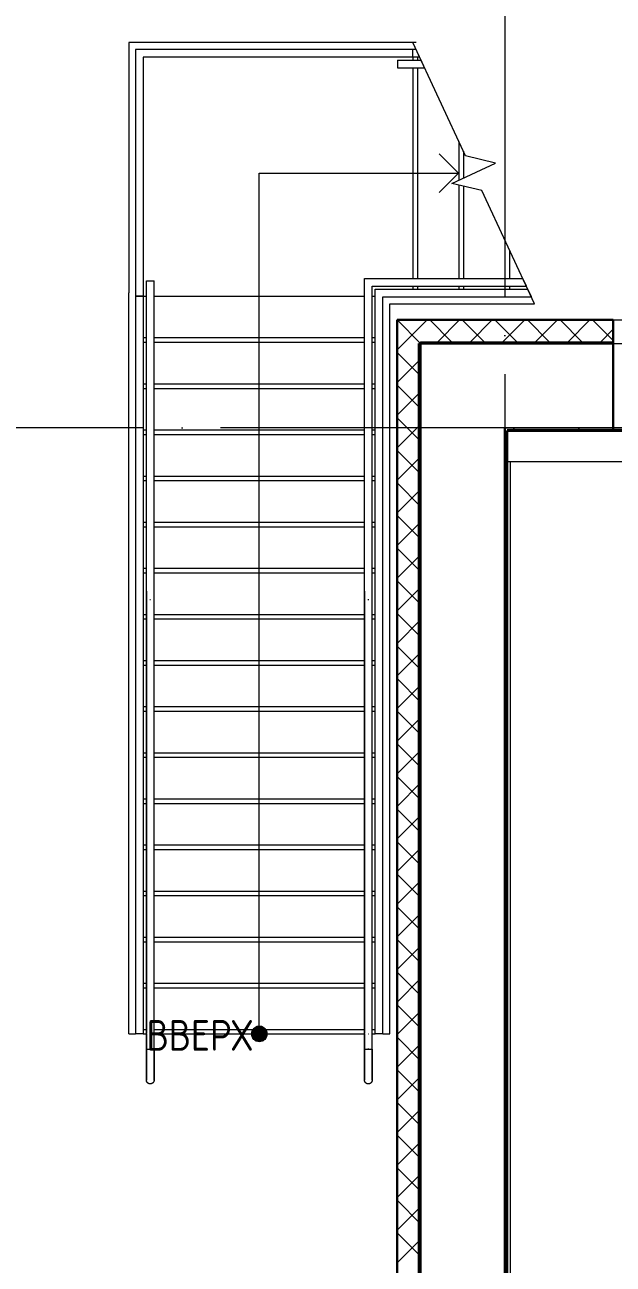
# Model space of a CAD drawing. Header units: millimetres. Extents: x -259809 to 472825, y -397243 to 31861.
# Drawn here: x -61583 to -57751, y -331273 to -323210 of the extents above; entities that cross this region are included whole.
import ezdxf

# ---------------------------------------------------------------- set-up
doc = ezdxf.new("R2010")
doc.units = ezdxf.units.MM
doc.linetypes.add('ADSK_Линия сетки', pattern=[25, 20, -2.5, 0, -2.5])
for name, color, linetype, lineweight in [('Лестницы', 252, 'Continuous', 9), ('Ограждение', 252, 'Continuous', 9), ('Оси', 252, 'Continuous', 9), ('Стены внутренние', 252, 'Continuous', 18), ('Стены наружные', 252, 'Continuous', 18), ('Стены штриховка', 7, 'Continuous', 9), ('Стрелки вверх', 7, 'Continuous', 18), ('Траектории лестницы', 252, 'Continuous', 18)]:
    doc.layers.add(name, color=color, linetype=linetype, lineweight=lineweight)
doc.styles.add('GOST Common_1', font='', dxfattribs={"height": 250})
doc.styles.get('GOST Common_1').set_extended_font_data('GOST type B')

# ---------------------------------------------------------------- blocks, each defined once
blk = doc.blocks.new('1 этаж')
at = {"layer": 'Стрелки вверх', "true_color": 0x636466}
h = blk.add_hatch(color=251, dxfattribs=at)
edge = h.paths.add_edge_path()
edge.add_arc((-60055.8, 22911.7), 50, 0, 360)
blk.add_hatch(color=251, dxfattribs=at).paths.add_polyline_path([(-60055.8, 22861.7), (-60028.8, 22869.6), (-60010.3, 22890.9), (-60006.3, 22918.8), (-60018, 22944.4), (-60041.7, 22959.7), (-60069.9, 22959.7), (-60093.6, 22944.4), (-60105.3, 22918.8), (-60101.3, 22890.9), (-60082.8, 22869.6)])
at = {"layer": 'Лестницы', "color": 251, "true_color": 0x636466}
for p, q in [((-60905.8, 29361.7), (-60905.8, 27734.3)), ((-59033.2, 29361.7), (-60905.8, 29361.7)), ((-58712.3, 28625), (-59055.8, 29361.7)), ((-59055.8, 29266.7), (-59055.8, 29246.7)), ((-59055.8, 29196.7), (-59055.8, 27826.7)), ((-59025.8, 29266.7), (-59025.8, 29246.7)), ((-59025.8, 29196.7), (-59025.8, 27826.7)), ((-58755.8, 28718.3), (-58755.8, 28466.8)), ((-58725.8, 28654), (-58725.8, 28480.7)), ((-58801.1, 28445.7), (-58517.8, 28577.7)), ((-58517.8, 28577.7), (-58712.3, 28625)), ((-58606.6, 28398.4), (-58801.1, 28445.7)), ((-58755.8, 28434.7), (-58755.8, 27826.7)), ((-58725.8, 28427.4), (-58725.8, 27826.7)), ((-58263.1, 27661.7), (-58606.6, 28398.4)), ((-58455.8, 28075), (-58455.8, 27826.7)), ((-58425.8, 28010.6), (-58425.8, 27826.7)), ((-59055.8, 27776.7), (-59055.8, 27756.7)), ((-59025.8, 27776.7), (-59025.8, 27756.7)), ((-58755.8, 27776.7), (-58755.8, 27756.7)), ((-58725.8, 27776.7), (-58725.8, 27756.7)), ((-58455.8, 27776.7), (-58455.8, 27756.7)), ((-58425.8, 27776.7), (-58425.8, 27756.7)), ((-60905.8, 22911.7), (-60905.8, 27734.3)), ((-60811.2, 27711.7), (-60791.2, 27711.7)), ((-60741.2, 27711.7), (-59370.8, 27711.7)), ((-59320.8, 27711.7), (-59300.8, 27711.7)), ((-59205.8, 27661.7), (-59033.2, 27661.7)), ((-59205.8, 22911.7), (-59205.8, 27661.7)), ((-59033.2, 27661.7), (-58263.1, 27661.7)), ((-60811.2, 27441.7), (-60791.2, 27441.7)), ((-60741.2, 27441.7), (-59370.8, 27441.7)), ((-59320.8, 27441.7), (-59300.8, 27441.7)), ((-60811.2, 27411.7), (-60791.2, 27411.7)), ((-60741.2, 27411.7), (-59370.8, 27411.7)), ((-59320.8, 27411.7), (-59300.8, 27411.7)), ((-60811.2, 27141.7), (-60791.2, 27141.7)), ((-60811.2, 27111.7), (-60791.2, 27111.7)), ((-60741.2, 27141.7), (-59370.8, 27141.7)), ((-60741.2, 27111.7), (-59370.8, 27111.7)), ((-59320.8, 27141.7), (-59300.8, 27141.7)), ((-59320.8, 27111.7), (-59300.8, 27111.7)), ((-60811.2, 26841.7), (-60791.2, 26841.7)), ((-60811.2, 26811.7), (-60791.2, 26811.7)), ((-60741.2, 26841.7), (-59370.8, 26841.7)), ((-60741.2, 26811.7), (-59370.8, 26811.7)), ((-59320.8, 26841.7), (-59300.8, 26841.7)), ((-59320.8, 26811.7), (-59300.8, 26811.7)), ((-60811.2, 26541.7), (-60791.2, 26541.7)), ((-60741.2, 26541.7), (-59370.8, 26541.7)), ((-59320.8, 26541.7), (-59300.8, 26541.7)), ((-60811.2, 26511.7), (-60791.2, 26511.7)), ((-60741.2, 26511.7), (-59370.8, 26511.7)), ((-59320.8, 26511.7), (-59300.8, 26511.7)), ((-60811.2, 26241.7), (-60791.2, 26241.7)), ((-60811.2, 26211.7), (-60791.2, 26211.7)), ((-60741.2, 26241.7), (-59370.8, 26241.7)), ((-60741.2, 26211.7), (-59370.8, 26211.7)), ((-59320.8, 26241.7), (-59300.8, 26241.7)), ((-59320.8, 26211.7), (-59300.8, 26211.7)), ((-60811.2, 25941.7), (-60791.2, 25941.7)), ((-60811.2, 25911.7), (-60791.2, 25911.7)), ((-60741.2, 25941.7), (-59370.8, 25941.7)), ((-60741.2, 25911.7), (-59370.8, 25911.7)), ((-59320.8, 25941.7), (-59300.8, 25941.7)), ((-59320.8, 25911.7), (-59300.8, 25911.7)), ((-60811.2, 25641.7), (-60791.2, 25641.7)), ((-60811.2, 25611.7), (-60791.2, 25611.7)), ((-60741.2, 25641.7), (-59370.8, 25641.7)), ((-60741.2, 25611.7), (-59370.8, 25611.7)), ((-59320.8, 25641.7), (-59300.8, 25641.7)), ((-59320.8, 25611.7), (-59300.8, 25611.7)), ((-60811.2, 25341.7), (-60791.2, 25341.7)), ((-60741.2, 25341.7), (-59370.8, 25341.7)), ((-59320.8, 25341.7), (-59300.8, 25341.7)), ((-60811.2, 25311.7), (-60791.2, 25311.7)), ((-60741.2, 25311.7), (-59370.8, 25311.7)), ((-59320.8, 25311.7), (-59300.8, 25311.7)), ((-60811.2, 25041.7), (-60791.2, 25041.7)), ((-60811.2, 25011.7), (-60791.2, 25011.7)), ((-60741.2, 25041.7), (-59370.8, 25041.7)), ((-60741.2, 25011.7), (-59370.8, 25011.7)), ((-59320.8, 25041.7), (-59300.8, 25041.7)), ((-59320.8, 25011.7), (-59300.8, 25011.7)), ((-60811.2, 24741.7), (-60791.2, 24741.7)), ((-60811.2, 24711.7), (-60791.2, 24711.7)), ((-60741.2, 24741.7), (-59370.8, 24741.7)), ((-60741.2, 24711.7), (-59370.8, 24711.7)), ((-59320.8, 24741.7), (-59300.8, 24741.7)), ((-59320.8, 24711.7), (-59300.8, 24711.7)), ((-60811.2, 24441.7), (-60791.2, 24441.7)), ((-60741.2, 24441.7), (-59370.8, 24441.7)), ((-59320.8, 24441.7), (-59300.8, 24441.7)), ((-60811.2, 24411.7), (-60791.2, 24411.7)), ((-60741.2, 24411.7), (-59370.8, 24411.7)), ((-59320.8, 24411.7), (-59300.8, 24411.7)), ((-60811.2, 24141.7), (-60791.2, 24141.7)), ((-60811.2, 24111.7), (-60791.2, 24111.7)), ((-60741.2, 24141.7), (-59370.8, 24141.7)), ((-60741.2, 24111.7), (-59370.8, 24111.7)), ((-59320.8, 24141.7), (-59300.8, 24141.7)), ((-59320.8, 24111.7), (-59300.8, 24111.7)), ((-60811.2, 23841.7), (-60791.2, 23841.7)), ((-60811.2, 23811.7), (-60791.2, 23811.7)), ((-60741.2, 23841.7), (-59370.8, 23841.7)), ((-60741.2, 23811.7), (-59370.8, 23811.7)), ((-59320.8, 23841.7), (-59300.8, 23841.7)), ((-59320.8, 23811.7), (-59300.8, 23811.7)), ((-60811.2, 23541.7), (-60791.2, 23541.7)), ((-60811.2, 23511.7), (-60791.2, 23511.7)), ((-60741.2, 23541.7), (-59370.8, 23541.7)), ((-60741.2, 23511.7), (-59370.8, 23511.7)), ((-59320.8, 23541.7), (-59300.8, 23541.7)), ((-59320.8, 23511.7), (-59300.8, 23511.7)), ((-60811.2, 23241.7), (-60791.2, 23241.7)), ((-60741.2, 23241.7), (-59370.8, 23241.7)), ((-59320.8, 23241.7), (-59300.8, 23241.7)), ((-60811.2, 23211.7), (-60791.2, 23211.7)), ((-60741.2, 23211.7), (-59370.8, 23211.7)), ((-59320.8, 23211.7), (-59300.8, 23211.7)), ((-60905.8, 22911.7), (-60861.2, 22911.7)), ((-60811.2, 22941.7), (-60791.2, 22941.7)), ((-60811.2, 22911.7), (-60791.2, 22911.7)), ((-60741.2, 22941.7), (-59370.8, 22941.7)), ((-60741.2, 22911.7), (-59370.8, 22911.7)), ((-59320.8, 22941.7), (-59300.8, 22941.7)), ((-59320.8, 22911.7), (-59300.8, 22911.7)), ((-59250.8, 22911.7), (-59205.8, 22911.7))]:
    blk.add_line(p, q, dxfattribs=at)
at = {"layer": 'Ограждение', "color": 251, "true_color": 0x636466}
for p, q in [((-60861.2, 29316.7), (-60861.2, 27711.7)), ((-59055.8, 29316.7), (-60861.2, 29316.7)), ((-59055.8, 29266.7), (-59055.8, 29316.7)), ((-59034.8, 29316.7), (-59055.8, 29316.7)), ((-59011.5, 29266.7), (-59034.8, 29316.7)), ((-59011.5, 29266.7), (-59034.8, 29316.7)), ((-60811.2, 29266.7), (-60811.2, 27711.7)), ((-59055.8, 29266.7), (-60811.2, 29266.7)), ((-59155.8, 29246.7), (-59155.8, 29196.7)), ((-59155.8, 29246.7), (-59055.8, 29246.7)), ((-59155.8, 29196.7), (-59055.8, 29196.7)), ((-59011.5, 29266.7), (-59055.8, 29266.7)), ((-59055.8, 29246.7), (-59002.2, 29246.7)), ((-59055.8, 29196.7), (-58978.9, 29196.7)), ((-58978.9, 29196.7), (-59002.2, 29246.7)), ((-59370.8, 27826.7), (-59220.4, 27826.7)), ((-59370.8, 27676.3), (-59370.8, 27826.7)), ((-59220.4, 27826.7), (-58340, 27826.7)), ((-58316.7, 27776.7), (-58340, 27826.7)), ((-60791.2, 27811.7), (-60741.2, 27811.7)), ((-60791.2, 27411.7), (-60791.2, 27811.7)), ((-60741.2, 27411.7), (-60741.2, 27811.7)), ((-59320.8, 27776.7), (-59220.4, 27776.7)), ((-59320.8, 27676.3), (-59320.8, 27776.7)), ((-59300.8, 27756.7), (-59000.8, 27756.7)), ((-59300.8, 27411.7), (-59300.8, 27756.7)), ((-59220.4, 27776.7), (-58316.7, 27776.7)), ((-59000.8, 27756.7), (-58307.4, 27756.7)), ((-58284.1, 27706.7), (-58307.4, 27756.7)), ((-58284.1, 27706.7), (-58307.4, 27756.7)), ((-60861.2, 27711.7), (-60811.2, 27711.7)), ((-60861.2, 27711.7), (-60861.2, 27411.7)), ((-60811.2, 27711.7), (-60861.2, 27711.7)), ((-60811.2, 27711.7), (-60811.2, 27411.7)), ((-59370.8, 27411.7), (-59370.8, 27676.3)), ((-59320.8, 27411.7), (-59320.8, 27676.3)), ((-59250.8, 27706.7), (-59000.8, 27706.7)), ((-59250.8, 27411.7), (-59250.8, 27706.7)), ((-59000.8, 27706.7), (-58284.1, 27706.7)), ((-60861.2, 27411.7), (-60861.2, 22911.7)), ((-60811.2, 27411.7), (-60811.2, 22911.7)), ((-60791.2, 22911.7), (-60791.2, 27411.7)), ((-60741.2, 22911.7), (-60741.2, 27411.7)), ((-59370.8, 22911.7), (-59370.8, 27411.7)), ((-59320.8, 22911.7), (-59320.8, 27411.7)), ((-59300.8, 22911.7), (-59300.8, 27411.7)), ((-59250.8, 22911.7), (-59250.8, 27411.7)), ((-57750.8, 26854.7), (-56000.8, 26854.7)), ((-54910.8, 26634.7), (-58440.8, 26634.7)), ((-58420.8, 21339.7), (-58420.8, 26634.7)), ((-60791.2, 25791.5), (-60791.2, 22917.9)), ((-60741.2, 22917.9), (-60741.2, 25791.5)), ((-59370.8, 25791.5), (-59370.8, 22917.9)), ((-59320.8, 22917.9), (-59320.8, 25791.5)), ((-60811.2, 22911.7), (-60861.2, 22911.7)), ((-60791.2, 22912.3), (-60791.2, 22811.7)), ((-60791.2, 22811.7), (-60791.2, 22911.7)), ((-60741.2, 22811.7), (-60741.2, 22912.3)), ((-60741.2, 22811.7), (-60741.2, 22911.7)), ((-59370.8, 22912.3), (-59370.8, 22811.7)), ((-59370.8, 22811.7), (-59370.8, 22911.7)), ((-59320.8, 22811.7), (-59320.8, 22912.3)), ((-59320.8, 22811.7), (-59320.8, 22911.7)), ((-59250.8, 22911.7), (-59300.8, 22911.7)), ((-60791.2, 22811.7), (-60741.2, 22811.7)), ((-60768.5, 22811.7), (-60763.9, 22811.7)), ((-60766.2, 22811.7), (-60768.5, 22811.7)), ((-60763.9, 22811.7), (-60766.2, 22811.7)), ((-59370.8, 22811.7), (-59320.8, 22811.7)), ((-59348.1, 22811.7), (-59343.5, 22811.7)), ((-59345.8, 22811.7), (-59348.1, 22811.7)), ((-59343.5, 22811.7), (-59345.8, 22811.7))]:
    blk.add_line(p, q, dxfattribs=at)
at = {"layer": 'Ограждение', "color": 251, "true_color": 0x636466, "flags": 128}
for points in [[(-60768.9, 25738.5), (-60766.2, 25738.1), (-60763.5, 25738.5)], [(-59348.5, 25738.5), (-59345.8, 25738.1), (-59343.1, 25738.5)], [(-60791.2, 22811.7), (-60791.2, 22803.7), (-60791.2, 22795.7), (-60791.2, 22787.7), (-60791.2, 22779.8), (-60791.2, 22772), (-60791.2, 22764.1), (-60791.2, 22756.4), (-60791.2, 22748.8), (-60791.2, 22741.2), (-60791.2, 22733.8), (-60791.2, 22726.5), (-60791.2, 22719.3), (-60791.2, 22712.3), (-60791.2, 22705.4), (-60791.2, 22698.8), (-60791.2, 22692.2), (-60791.2, 22685.9), (-60791.2, 22679.8), (-60791.2, 22673.9), (-60791.2, 22668.2), (-60791.2, 22662.8), (-60791.2, 22657.5), (-60791.2, 22652.6), (-60791.2, 22647.8), (-60791.2, 22643.4), (-60791.2, 22639.2), (-60791.2, 22635.3), (-60791.2, 22631.7), (-60791.2, 22628.3), (-60791.2, 22625.3), (-60791.2, 22622.5), (-60791.2, 22620.1), (-60791.2, 22617.9), (-60791.2, 22616.1), (-60791.2, 22614.6), (-60791.2, 22613.4), (-60791.2, 22612.5), (-60791.2, 22611.9), (-60791.2, 22611.7), (-60791.2, 22611.7)], [(-60791.2, 22611.7), (-60791.2, 22611.8), (-60791.2, 22612.3), (-60791.2, 22613.1), (-60791.2, 22614.2), (-60791.2, 22615.7), (-60791.2, 22617.4), (-60791.2, 22619.5), (-60791.2, 22621.8), (-60791.2, 22624.5), (-60791.2, 22627.5), (-60791.2, 22630.7), (-60791.2, 22634.3), (-60791.2, 22638.1), (-60791.2, 22642.2), (-60791.2, 22646.6), (-60791.2, 22651.3), (-60791.2, 22656.2), (-60791.2, 22661.3), (-60791.2, 22666.7), (-60791.2, 22672.3), (-60791.2, 22678.2), (-60791.2, 22684.3), (-60791.2, 22690.5), (-60791.2, 22697), (-60791.2, 22703.6), (-60791.2, 22710.4), (-60791.2, 22717.4), (-60791.2, 22724.6), (-60791.2, 22731.8), (-60791.2, 22739.2), (-60791.2, 22746.7), (-60791.2, 22754.3), (-60791.2, 22762.1), (-60791.2, 22769.8), (-60791.2, 22777.7), (-60791.2, 22785.6), (-60791.2, 22793.6), (-60791.2, 22801.5), (-60791.2, 22809.5), (-60791.2, 22811.7)], [(-60741.2, 22811.7), (-60741.2, 22803.7), (-60741.2, 22795.7), (-60741.2, 22787.7), (-60741.2, 22779.8), (-60741.2, 22772), (-60741.2, 22764.1), (-60741.2, 22756.4), (-60741.2, 22748.8), (-60741.2, 22741.2), (-60741.2, 22733.8), (-60741.2, 22726.5), (-60741.2, 22719.3), (-60741.2, 22712.3), (-60741.2, 22705.4), (-60741.2, 22698.8), (-60741.2, 22692.2), (-60741.2, 22685.9), (-60741.2, 22679.8), (-60741.2, 22673.9), (-60741.2, 22668.2), (-60741.2, 22662.8), (-60741.2, 22657.5), (-60741.2, 22652.6), (-60741.2, 22647.8), (-60741.2, 22643.4), (-60741.2, 22639.2), (-60741.2, 22635.3), (-60741.2, 22631.7), (-60741.2, 22628.3), (-60741.2, 22625.3), (-60741.2, 22622.5), (-60741.2, 22620.1), (-60741.2, 22617.9), (-60741.2, 22616.1), (-60741.2, 22614.6), (-60741.2, 22613.4), (-60741.2, 22612.5), (-60741.2, 22611.9), (-60741.2, 22611.7), (-60741.2, 22611.7)], [(-60741.2, 22611.7), (-60741.2, 22611.8), (-60741.2, 22612.3), (-60741.2, 22613.1), (-60741.2, 22614.2), (-60741.2, 22615.7), (-60741.2, 22617.4), (-60741.2, 22619.5), (-60741.2, 22621.8), (-60741.2, 22624.5), (-60741.2, 22627.5), (-60741.2, 22630.7), (-60741.2, 22634.3), (-60741.2, 22638.1), (-60741.2, 22642.2), (-60741.2, 22646.6), (-60741.2, 22651.3), (-60741.2, 22656.2), (-60741.2, 22661.3), (-60741.2, 22666.7), (-60741.2, 22672.3), (-60741.2, 22678.2), (-60741.2, 22684.3), (-60741.2, 22690.5), (-60741.2, 22697), (-60741.2, 22703.6), (-60741.2, 22710.4), (-60741.2, 22717.4), (-60741.2, 22724.6), (-60741.2, 22731.8), (-60741.2, 22739.2), (-60741.2, 22746.7), (-60741.2, 22754.3), (-60741.2, 22762.1), (-60741.2, 22769.8), (-60741.2, 22777.7), (-60741.2, 22785.6), (-60741.2, 22793.6), (-60741.2, 22801.5), (-60741.2, 22809.5), (-60741.2, 22811.7)], [(-59370.8, 22811.7), (-59370.8, 22803.7), (-59370.8, 22795.7), (-59370.8, 22787.7), (-59370.8, 22779.8), (-59370.8, 22772), (-59370.8, 22764.1), (-59370.8, 22756.4), (-59370.8, 22748.8), (-59370.8, 22741.2), (-59370.8, 22733.8), (-59370.8, 22726.5), (-59370.8, 22719.3), (-59370.8, 22712.3), (-59370.8, 22705.4), (-59370.8, 22698.8), (-59370.8, 22692.2), (-59370.8, 22685.9), (-59370.8, 22679.8), (-59370.8, 22673.9), (-59370.8, 22668.2), (-59370.8, 22662.8), (-59370.8, 22657.5), (-59370.8, 22652.6), (-59370.8, 22647.8), (-59370.8, 22643.4), (-59370.8, 22639.2), (-59370.8, 22635.3), (-59370.8, 22631.7), (-59370.8, 22628.3), (-59370.8, 22625.3), (-59370.8, 22622.5), (-59370.8, 22620.1), (-59370.8, 22617.9), (-59370.8, 22616.1), (-59370.8, 22614.6), (-59370.8, 22613.4), (-59370.8, 22612.5), (-59370.8, 22611.9), (-59370.8, 22611.7), (-59370.8, 22611.7)], [(-59370.8, 22611.7), (-59370.8, 22611.8), (-59370.8, 22612.3), (-59370.8, 22613.1), (-59370.8, 22614.2), (-59370.8, 22615.7), (-59370.8, 22617.4), (-59370.8, 22619.5), (-59370.8, 22621.8), (-59370.8, 22624.5), (-59370.8, 22627.5), (-59370.8, 22630.7), (-59370.8, 22634.3), (-59370.8, 22638.1), (-59370.8, 22642.2), (-59370.8, 22646.6), (-59370.8, 22651.3), (-59370.8, 22656.2), (-59370.8, 22661.3), (-59370.8, 22666.7), (-59370.8, 22672.3), (-59370.8, 22678.2), (-59370.8, 22684.3), (-59370.8, 22690.5), (-59370.8, 22697), (-59370.8, 22703.6), (-59370.8, 22710.4), (-59370.8, 22717.4), (-59370.8, 22724.6), (-59370.8, 22731.8), (-59370.8, 22739.2), (-59370.8, 22746.7), (-59370.8, 22754.3), (-59370.8, 22762.1), (-59370.8, 22769.8), (-59370.8, 22777.7), (-59370.8, 22785.6), (-59370.8, 22793.6), (-59370.8, 22801.5), (-59370.8, 22809.5), (-59370.8, 22811.7)], [(-59320.8, 22811.7), (-59320.8, 22803.7), (-59320.8, 22795.7), (-59320.8, 22787.7), (-59320.8, 22779.8), (-59320.8, 22772), (-59320.8, 22764.1), (-59320.8, 22756.4), (-59320.8, 22748.8), (-59320.8, 22741.2), (-59320.8, 22733.8), (-59320.8, 22726.5), (-59320.8, 22719.3), (-59320.8, 22712.3), (-59320.8, 22705.4), (-59320.8, 22698.8), (-59320.8, 22692.2), (-59320.8, 22685.9), (-59320.8, 22679.8), (-59320.8, 22673.9), (-59320.8, 22668.2), (-59320.8, 22662.8), (-59320.8, 22657.5), (-59320.8, 22652.6), (-59320.8, 22647.8), (-59320.8, 22643.4), (-59320.8, 22639.2), (-59320.8, 22635.3), (-59320.8, 22631.7), (-59320.8, 22628.3), (-59320.8, 22625.3), (-59320.8, 22622.5), (-59320.8, 22620.1), (-59320.8, 22617.9), (-59320.8, 22616.1), (-59320.8, 22614.6), (-59320.8, 22613.4), (-59320.8, 22612.5), (-59320.8, 22611.9), (-59320.8, 22611.7), (-59320.8, 22611.7)], [(-59320.8, 22611.7), (-59320.8, 22611.8), (-59320.8, 22612.3), (-59320.8, 22613.1), (-59320.8, 22614.2), (-59320.8, 22615.7), (-59320.8, 22617.4), (-59320.8, 22619.5), (-59320.8, 22621.8), (-59320.8, 22624.5), (-59320.8, 22627.5), (-59320.8, 22630.7), (-59320.8, 22634.3), (-59320.8, 22638.1), (-59320.8, 22642.2), (-59320.8, 22646.6), (-59320.8, 22651.3), (-59320.8, 22656.2), (-59320.8, 22661.3), (-59320.8, 22666.7), (-59320.8, 22672.3), (-59320.8, 22678.2), (-59320.8, 22684.3), (-59320.8, 22690.5), (-59320.8, 22697), (-59320.8, 22703.6), (-59320.8, 22710.4), (-59320.8, 22717.4), (-59320.8, 22724.6), (-59320.8, 22731.8), (-59320.8, 22739.2), (-59320.8, 22746.7), (-59320.8, 22754.3), (-59320.8, 22762.1), (-59320.8, 22769.8), (-59320.8, 22777.7), (-59320.8, 22785.6), (-59320.8, 22793.6), (-59320.8, 22801.5), (-59320.8, 22809.5), (-59320.8, 22811.7)], [(-60766.2, 22586.7), (-60767.2, 22586.7), (-60768.2, 22586.8), (-60769.2, 22586.9), (-60770.2, 22587), (-60771.2, 22587.2), (-60772.1, 22587.4), (-60773.1, 22587.7), (-60774.1, 22588), (-60775, 22588.3), (-60775.9, 22588.7), (-60776.9, 22589.1), (-60777.7, 22589.5), (-60778.6, 22590), (-60779.5, 22590.5), (-60780.3, 22591.1), (-60781.1, 22591.6), (-60781.9, 22592.2), (-60782.7, 22592.9), (-60783.4, 22593.6), (-60784.1, 22594.3), (-60784.8, 22595), (-60785.5, 22595.8), (-60786.1, 22596.5), (-60786.7, 22597.3), (-60787.2, 22598.2), (-60787.8, 22599), (-60788.3, 22599.9), (-60788.7, 22600.8), (-60789.1, 22601.7), (-60789.5, 22602.6), (-60789.8, 22603.6), (-60790.2, 22604.5), (-60790.4, 22605.5), (-60790.6, 22606.5), (-60790.8, 22607.4), (-60791, 22608.4), (-60791.1, 22609.4), (-60791.2, 22610.4), (-60791.2, 22611.4), (-60791.2, 22611.7)], [(-60741.2, 22611.7), (-60741.2, 22610.7), (-60741.3, 22609.7), (-60741.4, 22608.7), (-60741.5, 22607.7), (-60741.7, 22606.7), (-60741.9, 22605.7), (-60742.2, 22604.8), (-60742.5, 22603.8), (-60742.8, 22602.9), (-60743.2, 22602), (-60743.6, 22601), (-60744, 22600.1), (-60744.5, 22599.3), (-60745, 22598.4), (-60745.6, 22597.6), (-60746.1, 22596.8), (-60746.8, 22596), (-60747.4, 22595.2), (-60748.1, 22594.5), (-60748.8, 22593.8), (-60749.5, 22593.1), (-60750.3, 22592.4), (-60751.1, 22591.8), (-60751.9, 22591.2), (-60752.7, 22590.7), (-60753.5, 22590.1), (-60754.4, 22589.6), (-60755.3, 22589.2), (-60756.2, 22588.8), (-60757.1, 22588.4), (-60758.1, 22588), (-60759, 22587.7), (-60760, 22587.5), (-60761, 22587.2), (-60762, 22587.1), (-60762.9, 22586.9), (-60763.9, 22586.8), (-60764.9, 22586.7), (-60765.9, 22586.7), (-60766.2, 22586.7)], [(-59345.8, 22586.7), (-59346.8, 22586.7), (-59347.8, 22586.8), (-59348.8, 22586.9), (-59349.8, 22587), (-59350.8, 22587.2), (-59351.7, 22587.4), (-59352.7, 22587.7), (-59353.7, 22588), (-59354.6, 22588.3), (-59355.5, 22588.7), (-59356.5, 22589.1), (-59357.3, 22589.5), (-59358.2, 22590), (-59359.1, 22590.5), (-59359.9, 22591.1), (-59360.7, 22591.6), (-59361.5, 22592.2), (-59362.3, 22592.9), (-59363, 22593.6), (-59363.7, 22594.3), (-59364.4, 22595), (-59365.1, 22595.8), (-59365.7, 22596.5), (-59366.3, 22597.3), (-59366.8, 22598.2), (-59367.4, 22599), (-59367.9, 22599.9), (-59368.3, 22600.8), (-59368.7, 22601.7), (-59369.1, 22602.6), (-59369.4, 22603.6), (-59369.8, 22604.5), (-59370, 22605.5), (-59370.2, 22606.5), (-59370.4, 22607.4), (-59370.6, 22608.4), (-59370.7, 22609.4), (-59370.8, 22610.4), (-59370.8, 22611.4), (-59370.8, 22611.7)], [(-59320.8, 22611.7), (-59320.8, 22610.7), (-59320.9, 22609.7), (-59321, 22608.7), (-59321.1, 22607.7), (-59321.3, 22606.7), (-59321.5, 22605.7), (-59321.8, 22604.8), (-59322.1, 22603.8), (-59322.4, 22602.9), (-59322.8, 22602), (-59323.2, 22601), (-59323.6, 22600.1), (-59324.1, 22599.3), (-59324.6, 22598.4), (-59325.2, 22597.6), (-59325.7, 22596.8), (-59326.4, 22596), (-59327, 22595.2), (-59327.7, 22594.5), (-59328.4, 22593.8), (-59329.1, 22593.1), (-59329.9, 22592.4), (-59330.7, 22591.8), (-59331.5, 22591.2), (-59332.3, 22590.7), (-59333.1, 22590.1), (-59334, 22589.6), (-59334.9, 22589.2), (-59335.8, 22588.8), (-59336.7, 22588.4), (-59337.7, 22588), (-59338.6, 22587.7), (-59339.6, 22587.5), (-59340.6, 22587.2), (-59341.6, 22587.1), (-59342.5, 22586.9), (-59343.5, 22586.8), (-59344.5, 22586.7), (-59345.5, 22586.7), (-59345.8, 22586.7)]]:
    blk.add_lwpolyline(points, dxfattribs=at)
at = {"layer": 'Ограждение', "color": 251, "true_color": 0x636466}
for points in [[(-60768.3, 22911.7), (-60767.6, 22911.7), (-60766.2, 22911.7), (-60764.8, 22911.7), (-60764.1, 22911.7)], [(-59347.9, 22911.7), (-59347.2, 22911.7), (-59345.8, 22911.7), (-59344.4, 22911.7), (-59343.7, 22911.7)]]:
    blk.add_open_spline(points, degree=3, dxfattribs=at)
at = {"layer": 'Оси', "color": 251, "linetype": 'ADSK_Линия сетки', "ltscale": 100, "true_color": 0x636466}
for p, q in [((-58455.8, 32205.3), (-58455.8, 10954.7)), ((-805.8, 26854.7), (-72528.1, 26854.7))]:
    blk.add_line(p, q, dxfattribs=at)
at = {"layer": 'Стены внутренние', "color": 251, "lineweight": 30, "true_color": 0x636466}
for p, q in [((-59157.8, 27556.7), (-59157.8, 14752.7)), ((-57750.8, 27556.7), (-59157.8, 27556.7)), ((-57750.8, 27414.7), (-57750.8, 27556.7)), ((-57750.8, 26854.7), (-57750.8, 27404.7))]:
    blk.add_line(p, q, dxfattribs=at)
at = {"layer": 'Стены внутренние', "color": 251, "linetype": 'Continuous', "lineweight": 9, "true_color": 0x636466}
for p, q in [((-59005.8, 27404.7), (-59155.8, 27554.7)), ((-59155.8, 27364.2), (-59005.8, 27514.2)), ((-59005.8, 27514.2), (-58965.4, 27554.7)), ((-58803.7, 27414.7), (-58943.7, 27554.7)), ((-58893.2, 27414.7), (-58753.2, 27554.7)), ((-58591.6, 27414.7), (-58731.6, 27554.7)), ((-58702.8, 27554.7), (-58704, 27556.7)), ((-58681.1, 27414.7), (-58541.1, 27554.7)), ((-58379.4, 27414.7), (-58519.4, 27554.7)), ((-58468.2, 27554.7), (-58469.3, 27556.7)), ((-58469, 27414.7), (-58329, 27554.7)), ((-58167.3, 27414.7), (-58307.3, 27554.7)), ((-58256.8, 27414.7), (-58116.8, 27554.7)), ((-57955.2, 27414.7), (-58095.2, 27554.7)), ((-58044.7, 27414.7), (-57904.7, 27554.7)), ((-57973, 27556.7), (-57974, 27555)), ((-57752.8, 27424.5), (-57883, 27554.7)), ((-57881.6, 27554.7), (-57882.8, 27556.7)), ((-57832.6, 27414.7), (-57752.8, 27494.4)), ((-59155.8, 27336.8), (-59157.8, 27333.3)), ((-59005.8, 27192.5), (-59155.8, 27342.5)), ((-59155.8, 27152.1), (-59005.8, 27302.1)), ((-59005.8, 26980.4), (-59155.8, 27130.4)), ((-59155.8, 26940), (-59005.8, 27090)), ((-59155.8, 26916.9), (-59157.8, 26920.3)), ((-59005.8, 26768.3), (-59155.8, 26918.3)), ((-59155.8, 26727.8), (-59005.8, 26877.8)), ((-59155.8, 26727.2), (-59157.8, 26723.7)), ((-59155.8, 26713.7), (-59157.8, 26717.1)), ((-59005.8, 26556.1), (-59155.8, 26706.1)), ((-59155.8, 26515.7), (-59005.8, 26665.7)), ((-59005.8, 26344), (-59155.8, 26494)), ((-59155.8, 26303.6), (-59005.8, 26453.6)), ((-59005.8, 26131.9), (-59155.8, 26281.9)), ((-59155.8, 26091.4), (-59005.8, 26241.4)), ((-59005.8, 25919.7), (-59155.8, 26069.7)), ((-59155.8, 25879.3), (-59005.8, 26029.3)), ((-59155.8, 25914.4), (-59157.8, 25910.9)), ((-59005.8, 25707.6), (-59155.8, 25857.6)), ((-59155.8, 25667.2), (-59005.8, 25817.2)), ((-59005.8, 25495.5), (-59155.8, 25645.5)), ((-59155.8, 25455.1), (-59005.8, 25605.1)), ((-59005.8, 25283.3), (-59155.8, 25433.3)), ((-59155.8, 25242.9), (-59005.8, 25392.9)), ((-59005.8, 25071.2), (-59155.8, 25221.2)), ((-59155.8, 25030.8), (-59005.8, 25180.8)), ((-59005.8, 24859.1), (-59155.8, 25009.1)), ((-59155.8, 24818.7), (-59005.8, 24968.7)), ((-59005.8, 24646.9), (-59155.8, 24796.9)), ((-59155.8, 24606.5), (-59005.8, 24756.5)), ((-59005.8, 24434.8), (-59155.8, 24584.8)), ((-59155.8, 24394.4), (-59005.8, 24544.4)), ((-59155.8, 24492), (-59157.8, 24488.5)), ((-59155.8, 24478.5), (-59157.8, 24481.9)), ((-59005.8, 24222.7), (-59155.8, 24372.7)), ((-59155.8, 24182.3), (-59005.8, 24332.3)), ((-59005.8, 24010.5), (-59155.8, 24160.5)), ((-59155.8, 23970.1), (-59005.8, 24120.1)), ((-59005.8, 23798.4), (-59155.8, 23948.4)), ((-59155.8, 23758), (-59005.8, 23908)), ((-59005.8, 23586.3), (-59155.8, 23736.3)), ((-59155.8, 23679.2), (-59157.8, 23675.7)), ((-59155.8, 23545.9), (-59005.8, 23695.9)), ((-59005.8, 23374.2), (-59155.8, 23524.2)), ((-59155.8, 23333.7), (-59005.8, 23483.7)), ((-59005.8, 23162), (-59155.8, 23312)), ((-59155.8, 23121.6), (-59005.8, 23271.6)), ((-59005.8, 22949.9), (-59155.8, 23099.9)), ((-59155.8, 22909.5), (-59005.8, 23059.5)), ((-59005.8, 22737.8), (-59155.8, 22887.8)), ((-59155.8, 22697.3), (-59005.8, 22847.3)), ((-59005.8, 22525.6), (-59155.8, 22675.6)), ((-59155.8, 22485.2), (-59005.8, 22635.2)), ((-59005.8, 22313.5), (-59155.8, 22463.5)), ((-59155.8, 22273.1), (-59005.8, 22423.1)), ((-59155.8, 22243.3), (-59157.8, 22246.7)), ((-59005.8, 22101.4), (-59155.8, 22251.4)), ((-59155.8, 22060.9), (-59005.8, 22210.9)), ((-59005.8, 21889.2), (-59155.8, 22039.2)), ((-59155.8, 21848.8), (-59005.8, 21998.8)), ((-59005.8, 21677.1), (-59155.8, 21827.1)), ((-59155.8, 21636.7), (-59005.8, 21786.7)), ((-59005.8, 21465), (-59155.8, 21615)), ((-59155.8, 21424.5), (-59005.8, 21574.5)), ((-59155.8, 21444), (-59157.8, 21440.5))]:
    blk.add_line(p, q, dxfattribs=at)
at = {"layer": 'Стены внутренние', "color": 251, "true_color": 0x636466}
for p, q in [((-57750.8, 27556.7), (-56000.8, 27556.7)), ((-57750.8, 27404.7), (-56000.8, 27404.7)), ((-58455.8, 26854.7), (-57750.8, 26854.7))]:
    blk.add_line(p, q, dxfattribs=at)
at = {"layer": 'Стены наружные', "color": 251, "lineweight": 30, "true_color": 0x636466}
for p, q in [((-59015.8, 27404.7), (-57750.8, 27404.7)), ((-59015.8, 27404.7), (-59015.8, 14904.7)), ((-59005.8, 14904.7), (-59005.8, 27404.7)), ((-57750.8, 27404.7), (-57750.8, 27414.7)), ((-58455.8, 26854.7), (-58455.8, 15554.7)), ((-57750.8, 26839.7), (-57750.8, 26854.7)), ((-54910.8, 26839.7), (-58440.8, 26839.7)), ((-58440.8, 21319.7), (-58440.8, 26834.7)), ((-58440.8, 26834.7), (-54910.8, 26834.7))]:
    blk.add_line(p, q, dxfattribs=at)
at = {"layer": 'Стены наружные', "color": 251, "linetype": 'Continuous', "lineweight": 9, "true_color": 0x636466}
for p, q in [((-59005.8, 27394.4), (-59015.8, 27394.4)), ((-59005.8, 27294.4), (-59015.8, 27294.4)), ((-59005.8, 27194.4), (-59015.8, 27194.4)), ((-59005.8, 27094.4), (-59015.8, 27094.4)), ((-59005.8, 26994.4), (-59015.8, 26994.4)), ((-59005.8, 26894.4), (-59015.8, 26894.4)), ((-58407.6, 26839.7), (-58392.6, 26854.7)), ((-57983.3, 26839.7), (-57968.3, 26854.7)), ((-59005.8, 26794.4), (-59015.8, 26794.4)), ((-58455.8, 26791.4), (-58440.8, 26806.4)), ((-59005.8, 26694.4), (-59015.8, 26694.4)), ((-59005.8, 26594.4), (-59015.8, 26594.4)), ((-59005.8, 26494.4), (-59015.8, 26494.4)), ((-59005.8, 26394.4), (-59015.8, 26394.4)), ((-58455.8, 26367.2), (-58440.8, 26382.2)), ((-59005.8, 26294.4), (-59015.8, 26294.4)), ((-59005.8, 26194.4), (-59015.8, 26194.4)), ((-59005.8, 26094.4), (-59015.8, 26094.4)), ((-59005.8, 25994.4), (-59015.8, 25994.4)), ((-59005.8, 25894.4), (-59015.8, 25894.4)), ((-58455.8, 25942.9), (-58440.8, 25957.9)), ((-59005.8, 25794.4), (-59015.8, 25794.4)), ((-59005.8, 25694.4), (-59015.8, 25694.4)), ((-59005.8, 25594.4), (-59015.8, 25594.4)), ((-59005.8, 25494.4), (-59015.8, 25494.4)), ((-58455.8, 25518.7), (-58440.8, 25533.7)), ((-59005.8, 25394.4), (-59015.8, 25394.4)), ((-59005.8, 25294.4), (-59015.8, 25294.4)), ((-59005.8, 25194.4), (-59015.8, 25194.4)), ((-59005.8, 25094.4), (-59015.8, 25094.4)), ((-58455.8, 25094.4), (-58440.8, 25109.4)), ((-59005.8, 24994.4), (-59015.8, 24994.4)), ((-59005.8, 24894.4), (-59015.8, 24894.4)), ((-59005.8, 24794.4), (-59015.8, 24794.4)), ((-59005.8, 24694.4), (-59015.8, 24694.4)), ((-58455.8, 24670.1), (-58440.8, 24685.1)), ((-59005.8, 24594.4), (-59015.8, 24594.4)), ((-59005.8, 24494.4), (-59015.8, 24494.4)), ((-59005.8, 24394.4), (-59015.8, 24394.4)), ((-59005.8, 24294.4), (-59015.8, 24294.4)), ((-59005.8, 24194.4), (-59015.8, 24194.4)), ((-58455.8, 24245.9), (-58440.8, 24260.9)), ((-59005.8, 24094.4), (-59015.8, 24094.4)), ((-59005.8, 23994.4), (-59015.8, 23994.4)), ((-59005.8, 23894.4), (-59015.8, 23894.4)), ((-59005.8, 23794.4), (-59015.8, 23794.4)), ((-58455.8, 23821.6), (-58440.8, 23836.6)), ((-59005.8, 23694.4), (-59015.8, 23694.4)), ((-59005.8, 23594.4), (-59015.8, 23594.4)), ((-59005.8, 23494.4), (-59015.8, 23494.4)), ((-59005.8, 23394.4), (-59015.8, 23394.4)), ((-58455.8, 23397.3), (-58440.8, 23412.3)), ((-59005.8, 23294.4), (-59015.8, 23294.4)), ((-59005.8, 23194.4), (-59015.8, 23194.4)), ((-59005.8, 23094.4), (-59015.8, 23094.4)), ((-59005.8, 22994.4), (-59015.8, 22994.4)), ((-58455.8, 22973.1), (-58440.8, 22988.1)), ((-59005.8, 22894.4), (-59015.8, 22894.4)), ((-59005.8, 22794.4), (-59015.8, 22794.4)), ((-59005.8, 22694.4), (-59015.8, 22694.4)), ((-59005.8, 22594.4), (-59015.8, 22594.4)), ((-58455.8, 22548.8), (-58440.8, 22563.8)), ((-59005.8, 22494.4), (-59015.8, 22494.4)), ((-59005.8, 22394.4), (-59015.8, 22394.4)), ((-59005.8, 22294.4), (-59015.8, 22294.4)), ((-59005.8, 22194.4), (-59015.8, 22194.4)), ((-59005.8, 22094.4), (-59015.8, 22094.4)), ((-58455.8, 22124.5), (-58440.8, 22139.5)), ((-59005.8, 21994.4), (-59015.8, 21994.4)), ((-59005.8, 21894.4), (-59015.8, 21894.4)), ((-59005.8, 21794.4), (-59015.8, 21794.4)), ((-59005.8, 21694.4), (-59015.8, 21694.4)), ((-58455.8, 21700.3), (-58440.8, 21715.3)), ((-59005.8, 21594.4), (-59015.8, 21594.4)), ((-59005.8, 21494.4), (-59015.8, 21494.4))]:
    blk.add_line(p, q, dxfattribs=at)
at = {"layer": 'Стены наружные', "color": 251, "true_color": 0x636466}
blk.add_line((-57750.8, 26854.7), (-58455.8, 26854.7), dxfattribs=at)
at = {"layer": 'Стены штриховка', "color": 251, "true_color": 0x636466}
for p, q in [((-57752.8, 27554.7), (-59157.8, 27554.7)), ((-59155.8, 14752.7), (-59155.8, 27556.7)), ((-57752.8, 27554.7), (-57752.8, 27414.7)), ((-59005.8, 27414.7), (-57750.8, 27414.7)), ((-59005.8, 27414.7), (-59005.8, 27404.7)), ((-58440.8, 26839.7), (-58440.8, 26834.7))]:
    blk.add_line(p, q, dxfattribs=at)
at = {"layer": 'Стрелки вверх', "color": 251, "true_color": 0x636466}
for p, q in [((-58759.4, 28511.7), (-58884.4, 28636.7)), ((-60055.8, 28511.7), (-59055.8, 28511.7)), ((-60055.8, 27711.7), (-60055.8, 28511.7)), ((-59055.8, 28511.7), (-58759.4, 28511.7)), ((-58759.4, 28511.7), (-58884.4, 28386.7)), ((-60055.8, 27411.7), (-60055.8, 27711.7)), ((-60055.8, 27111.7), (-60055.8, 27411.7)), ((-60055.8, 26811.7), (-60055.8, 27111.7)), ((-60055.8, 26511.7), (-60055.8, 26811.7)), ((-60055.8, 26211.7), (-60055.8, 26511.7)), ((-60055.8, 25911.7), (-60055.8, 26211.7)), ((-60055.8, 25611.7), (-60055.8, 25911.7)), ((-60055.8, 25311.7), (-60055.8, 25611.7)), ((-60055.8, 25011.7), (-60055.8, 25311.7)), ((-60055.8, 24711.7), (-60055.8, 25011.7)), ((-60055.8, 24411.7), (-60055.8, 24711.7)), ((-60055.8, 24111.7), (-60055.8, 24411.7)), ((-60055.8, 23811.7), (-60055.8, 24111.7)), ((-60055.8, 23511.7), (-60055.8, 23811.7)), ((-60055.8, 23211.7), (-60055.8, 23511.7)), ((-60055.8, 22911.7), (-60055.8, 23211.7)), ((-60093.6, 22944.4), (-60105.3, 22918.8)), ((-60105.3, 22918.8), (-60101.3, 22890.9)), ((-60069.9, 22959.7), (-60093.6, 22944.4)), ((-60041.7, 22959.7), (-60069.9, 22959.7)), ((-60018, 22944.4), (-60041.7, 22959.7)), ((-60006.3, 22918.8), (-60018, 22944.4)), ((-60010.3, 22890.9), (-60006.3, 22918.8)), ((-60101.3, 22890.9), (-60082.8, 22869.6)), ((-60082.8, 22869.6), (-60055.8, 22861.7)), ((-60055.8, 22861.7), (-60028.8, 22869.6)), ((-60028.8, 22869.6), (-60010.3, 22890.9))]:
    blk.add_line(p, q, dxfattribs=at)
blk.add_circle((-60055.8, 22911.7), 50, dxfattribs=at)
at = {"layer": 'Траектории лестницы', "color": 251, "true_color": 0x636466, "style": 'GOST Common_1', "width": 0.9}
blk.add_text('ВВЕРХ', height=200, dxfattribs=at).set_placement((-60789.7, 22802.6))

msp = doc.modelspace()

# ---------------------------------------------------------------- block references
msp.add_blockref('1 этаж', (0, -352686.9))

doc.saveas('drawing.dxf')
